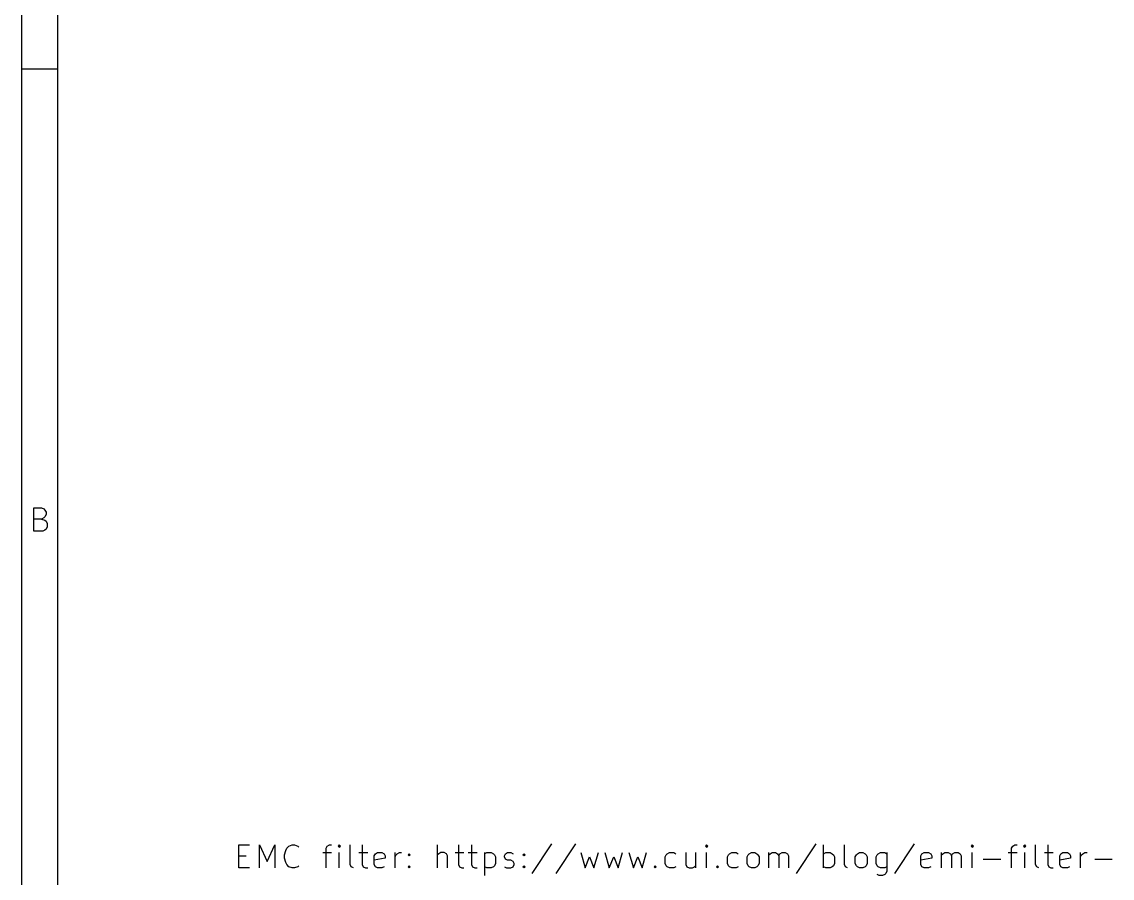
# Model space of a CAD drawing. Extents: x 0.4 to 11.3, y -7.9 to -0.4.
# Drawn here: x 0.394 to 2.768, y -4.126 to -2.26 of the extents above; entities that cross this region are included whole.
import ezdxf

# ---------------------------------------------------------------- set-up
doc = ezdxf.new("R2010")
doc.units = 0
doc.header["$MEASUREMENT"] = 0
doc.layers.add('BLUE3', color=171, linetype='CONTINUOUS')
doc.layers.add('RED2', color=1, linetype='CONTINUOUS')

msp = doc.modelspace()

# ---------------------------------------------------------------- linework, layer by layer
at = {"layer": 'BLUE3', "linetype": 'CONTINUOUS'}
for p, q in [((0.866012, -4.10321), (0.866012, -4.05321)), ((0.866012, -4.05321), (0.889823, -4.05321)), ((0.911248, -4.10321), (0.911248, -4.05321)), ((0.911248, -4.05321), (0.927917, -4.08893)), ((0.927917, -4.08893), (0.944583, -4.05321)), ((0.944583, -4.05321), (0.944583, -4.10321)), ((0.96839, -4.06511), (0.970772, -4.06035)), ((0.970772, -4.06035), (0.975535, -4.05559)), ((0.975535, -4.05559), (0.982677, -4.05321)), ((0.982677, -4.05321), (0.987437, -4.05321)), ((0.987437, -4.05321), (0.994583, -4.05559)), ((0.994583, -4.05559), (0.996961, -4.05797)), ((1.05648, -4.06035), (1.05887, -4.05559)), ((1.05648, -4.10321), (1.05648, -4.06035)), ((1.05887, -4.05559), (1.06363, -4.05321)), ((1.06363, -4.05321), (1.06839, -4.05321)), ((1.08506, -4.05321), (1.08268, -4.05559)), ((1.08268, -4.05559), (1.08506, -4.05797)), ((1.08744, -4.05559), (1.08506, -4.05321)), ((1.08506, -4.05321), (1.08506, -4.05797)), ((1.08506, -4.05797), (1.08744, -4.05559)), ((1.10887, -4.09607), (1.10887, -4.05321)), ((1.13506, -4.05321), (1.13506, -4.09607)), ((1.29934, -4.10321), (1.29934, -4.05321)), ((1.34458, -4.05321), (1.34458, -4.09607)), ((1.37315, -4.05321), (1.37315, -4.09607)), ((1.54696, -4.05083), (1.5041, -4.11511)), ((1.59934, -4.05083), (1.55648, -4.11511)), ((1.88506, -4.05321), (1.88268, -4.05559)), ((1.88268, -4.05559), (1.88506, -4.05797)), ((1.88744, -4.05559), (1.88506, -4.05321)), ((1.88506, -4.05321), (1.88506, -4.05797)), ((1.88506, -4.05797), (1.88744, -4.05559)), ((2.12316, -4.05083), (2.0803, -4.11511)), ((2.13982, -4.10321), (2.13982, -4.05321)), ((2.18506, -4.09607), (2.18506, -4.05321)), ((2.33744, -4.05083), (2.29458, -4.11511)), ((2.46363, -4.05321), (2.46125, -4.05559)), ((2.46125, -4.05559), (2.46363, -4.05797)), ((2.46601, -4.05559), (2.46363, -4.05321)), ((2.46363, -4.05321), (2.46363, -4.05797)), ((2.46363, -4.05797), (2.46601, -4.05559)), ((2.54934, -4.06035), (2.55172, -4.05559)), ((2.54934, -4.10321), (2.54934, -4.06035)), ((2.55172, -4.05559), (2.55649, -4.05321)), ((2.55649, -4.05321), (2.56125, -4.05321)), ((2.57791, -4.05321), (2.57554, -4.05559)), ((2.57554, -4.05559), (2.57791, -4.05797)), ((2.5803, -4.05559), (2.57791, -4.05321)), ((2.57791, -4.05321), (2.57791, -4.05797)), ((2.57791, -4.05797), (2.5803, -4.05559)), ((2.60172, -4.09607), (2.60172, -4.05321)), ((2.62791, -4.05321), (2.62791, -4.09607)), ((0.866012, -4.07702), (0.882681, -4.07702)), ((0.966012, -4.07464), (0.96839, -4.06511)), ((0.966012, -4.08178), (0.966012, -4.07464)), ((0.96839, -4.0913), (0.966012, -4.08178)), ((1.04934, -4.06988), (1.06839, -4.06988)), ((1.08506, -4.10321), (1.08506, -4.06988)), ((1.12791, -4.06988), (1.14696, -4.06988)), ((1.16125, -4.07702), (1.16363, -4.07226)), ((1.16125, -4.09607), (1.16125, -4.07702)), ((1.18506, -4.08178), (1.16125, -4.08654)), ((1.16363, -4.07226), (1.16839, -4.06988)), ((1.16839, -4.06988), (1.17791, -4.06988)), ((1.17791, -4.06988), (1.18267, -4.07226)), ((1.18267, -4.07226), (1.18506, -4.07702)), ((1.18506, -4.07702), (1.18506, -4.08178)), ((1.20648, -4.10321), (1.20648, -4.06988)), ((1.20648, -4.0794), (1.20887, -4.07464)), ((1.20887, -4.07464), (1.21125, -4.07226)), ((1.21125, -4.07226), (1.21601, -4.06988)), ((1.21601, -4.06988), (1.22077, -4.06988)), ((1.23506, -4.07464), (1.23744, -4.07226)), ((1.23744, -4.07702), (1.23506, -4.07464)), ((1.23744, -4.07226), (1.23982, -4.07464)), ((1.23744, -4.07226), (1.23744, -4.07702)), ((1.23982, -4.07464), (1.23744, -4.07702)), ((1.30172, -4.07226), (1.29934, -4.07464)), ((1.30649, -4.06988), (1.30172, -4.07226)), ((1.31363, -4.06988), (1.30649, -4.06988)), ((1.31839, -4.07226), (1.31363, -4.06988)), ((1.32077, -4.07702), (1.31839, -4.07226)), ((1.32077, -4.10321), (1.32077, -4.07702)), ((1.33744, -4.06988), (1.35648, -4.06988)), ((1.36601, -4.06988), (1.38506, -4.06988)), ((1.40172, -4.06988), (1.40172, -4.11988)), ((1.40172, -4.07226), (1.40648, -4.06988)), ((1.40648, -4.06988), (1.41601, -4.06988)), ((1.41601, -4.06988), (1.42077, -4.07226)), ((1.42077, -4.07226), (1.42315, -4.07464)), ((1.42315, -4.07464), (1.42553, -4.0794)), ((1.42553, -4.0794), (1.42553, -4.09369)), ((1.44458, -4.07702), (1.44696, -4.07226)), ((1.44458, -4.0794), (1.44458, -4.07702)), ((1.44696, -4.08416), (1.44458, -4.0794)), ((1.44696, -4.07226), (1.45172, -4.06988)), ((1.45172, -4.08654), (1.44696, -4.08416)), ((1.45172, -4.06988), (1.45886, -4.06988)), ((1.45886, -4.06988), (1.46363, -4.07226)), ((1.48506, -4.07464), (1.48743, -4.07226)), ((1.48743, -4.07702), (1.48506, -4.07464)), ((1.48743, -4.07226), (1.48981, -4.07464)), ((1.48743, -4.07226), (1.48743, -4.07702)), ((1.48981, -4.07464), (1.48743, -4.07702)), ((1.61125, -4.06988), (1.62077, -4.10321)), ((1.62077, -4.10321), (1.6303, -4.0794)), ((1.6303, -4.0794), (1.63982, -4.10321)), ((1.63982, -4.10321), (1.64934, -4.06988)), ((1.66363, -4.06988), (1.67315, -4.10321)), ((1.67315, -4.10321), (1.68268, -4.0794)), ((1.68268, -4.0794), (1.6922, -4.10321)), ((1.6922, -4.10321), (1.70172, -4.06988)), ((1.71601, -4.06988), (1.72554, -4.10321)), ((1.72554, -4.10321), (1.73506, -4.0794)), ((1.73506, -4.0794), (1.74458, -4.10321)), ((1.74458, -4.10321), (1.75411, -4.06988)), ((1.79459, -4.0794), (1.79696, -4.07464)), ((1.79459, -4.09369), (1.79459, -4.0794)), ((1.79696, -4.07464), (1.79935, -4.07226)), ((1.79935, -4.07226), (1.80411, -4.06988)), ((1.80411, -4.06988), (1.81363, -4.06988)), ((1.81363, -4.06988), (1.81839, -4.07226)), ((1.83982, -4.06988), (1.83982, -4.09607)), ((1.86125, -4.06988), (1.86125, -4.10321)), ((1.88506, -4.10321), (1.88506, -4.06988)), ((1.9303, -4.0794), (1.93268, -4.07464)), ((1.9303, -4.09369), (1.9303, -4.0794)), ((1.93268, -4.07464), (1.93506, -4.07226)), ((1.93506, -4.07226), (1.93983, -4.06988)), ((1.93983, -4.06988), (1.94935, -4.06988)), ((1.94935, -4.06988), (1.95411, -4.07226)), ((1.97316, -4.0794), (1.97554, -4.07464)), ((1.97316, -4.09369), (1.97316, -4.0794)), ((1.97554, -4.07464), (1.97792, -4.07226)), ((1.97792, -4.07226), (1.98269, -4.06988)), ((1.98269, -4.06988), (1.98983, -4.06988)), ((1.98983, -4.06988), (1.99459, -4.07226)), ((1.99459, -4.07226), (1.99697, -4.07464)), ((1.99697, -4.07464), (1.99935, -4.0794)), ((1.99935, -4.0794), (1.99935, -4.09369)), ((2.02078, -4.10321), (2.02078, -4.06988)), ((2.02078, -4.07464), (2.02316, -4.07226)), ((2.02316, -4.07226), (2.02792, -4.06988)), ((2.02792, -4.06988), (2.03506, -4.06988)), ((2.03506, -4.06988), (2.03982, -4.07226)), ((2.03982, -4.07226), (2.0422, -4.07702)), ((2.0422, -4.07702), (2.04459, -4.07226)), ((2.0422, -4.07702), (2.0422, -4.10321)), ((2.04459, -4.07226), (2.04935, -4.06988)), ((2.04935, -4.06988), (2.05649, -4.06988)), ((2.05649, -4.06988), (2.06125, -4.07226)), ((2.06125, -4.07226), (2.06363, -4.07702)), ((2.06363, -4.07702), (2.06363, -4.10321)), ((2.13982, -4.07226), (2.14459, -4.06988)), ((2.14459, -4.06988), (2.15411, -4.06988)), ((2.15411, -4.06988), (2.15887, -4.07226)), ((2.15887, -4.07226), (2.16125, -4.07464)), ((2.16125, -4.07464), (2.16363, -4.0794)), ((2.16363, -4.0794), (2.16363, -4.09369)), ((2.20887, -4.0794), (2.21125, -4.07464)), ((2.20887, -4.09369), (2.20887, -4.0794)), ((2.21125, -4.07464), (2.21363, -4.07226)), ((2.21363, -4.07226), (2.21839, -4.06988)), ((2.21839, -4.06988), (2.22554, -4.06988)), ((2.22554, -4.06988), (2.2303, -4.07226)), ((2.2303, -4.07226), (2.23268, -4.07464)), ((2.23268, -4.07464), (2.23506, -4.0794)), ((2.23506, -4.0794), (2.23506, -4.09369)), ((2.25411, -4.0794), (2.25648, -4.07464)), ((2.25411, -4.09369), (2.25411, -4.0794)), ((2.25648, -4.07464), (2.25887, -4.07226)), ((2.25887, -4.07226), (2.26363, -4.06988)), ((2.26363, -4.06988), (2.27315, -4.06988)), ((2.27315, -4.06988), (2.27791, -4.07226)), ((2.27791, -4.06988), (2.27791, -4.11035)), ((2.35172, -4.07702), (2.3541, -4.07226)), ((2.35172, -4.09607), (2.35172, -4.07702)), ((2.37553, -4.08178), (2.35172, -4.08654)), ((2.3541, -4.07226), (2.35887, -4.06988)), ((2.35887, -4.06988), (2.36839, -4.06988)), ((2.36839, -4.06988), (2.37315, -4.07226)), ((2.37315, -4.07226), (2.37553, -4.07702)), ((2.37553, -4.07702), (2.37553, -4.08178)), ((2.39696, -4.10321), (2.39696, -4.06988)), ((2.39696, -4.07464), (2.39934, -4.07226)), ((2.39934, -4.07226), (2.40411, -4.06988)), ((2.40411, -4.06988), (2.41125, -4.06988)), ((2.41125, -4.06988), (2.41601, -4.07226)), ((2.41601, -4.07226), (2.41839, -4.07702)), ((2.41839, -4.07702), (2.42077, -4.07226)), ((2.41839, -4.07702), (2.41839, -4.10321)), ((2.42077, -4.07226), (2.42553, -4.06988)), ((2.42553, -4.06988), (2.43268, -4.06988)), ((2.43268, -4.06988), (2.43744, -4.07226)), ((2.43744, -4.07226), (2.43982, -4.07702)), ((2.43982, -4.07702), (2.43982, -4.10321)), ((2.46363, -4.10321), (2.46363, -4.06988)), ((2.48744, -4.08416), (2.52554, -4.08416)), ((2.5422, -4.06988), (2.56125, -4.06988)), ((2.57791, -4.10321), (2.57791, -4.06988)), ((2.62077, -4.06988), (2.63982, -4.06988)), ((2.65411, -4.07702), (2.65648, -4.07226)), ((2.65411, -4.09607), (2.65411, -4.07702)), ((2.67791, -4.08178), (2.65411, -4.08654)), ((2.65648, -4.07226), (2.66125, -4.06988)), ((2.66125, -4.06988), (2.67077, -4.06988)), ((2.67077, -4.06988), (2.67553, -4.07226)), ((2.67553, -4.07226), (2.67791, -4.07702)), ((2.67791, -4.07702), (2.67791, -4.08178)), ((2.69934, -4.10321), (2.69934, -4.06988)), ((2.69934, -4.0794), (2.70172, -4.07464)), ((2.70172, -4.07464), (2.70411, -4.07226)), ((2.70411, -4.07226), (2.70887, -4.06988)), ((2.70887, -4.06988), (2.71363, -4.06988)), ((2.7303, -4.08416), (2.76839, -4.08416)), ((0.889823, -4.10321), (0.866012, -4.10321)), ((0.970772, -4.09607), (0.96839, -4.0913)), ((0.975535, -4.10083), (0.970772, -4.09607)), ((0.982677, -4.10321), (0.975535, -4.10083)), ((0.987437, -4.10321), (0.982677, -4.10321)), ((0.994583, -4.10083), (0.987437, -4.10321)), ((0.996961, -4.09845), (0.994583, -4.10083)), ((1.11125, -4.10083), (1.10887, -4.09607)), ((1.11601, -4.10321), (1.11125, -4.10083)), ((1.13506, -4.09607), (1.13744, -4.10083)), ((1.13744, -4.10083), (1.1422, -4.10321)), ((1.1422, -4.10321), (1.14696, -4.10321)), ((1.16363, -4.10083), (1.16125, -4.09607)), ((1.16839, -4.10321), (1.16363, -4.10083)), ((1.17791, -4.10321), (1.16839, -4.10321)), ((1.18267, -4.10083), (1.17791, -4.10321)), ((1.23506, -4.10083), (1.23744, -4.09845)), ((1.23744, -4.10321), (1.23506, -4.10083)), ((1.23744, -4.09845), (1.23982, -4.10083)), ((1.23744, -4.09845), (1.23744, -4.10321)), ((1.23982, -4.10083), (1.23744, -4.10321)), ((1.34458, -4.09607), (1.34696, -4.10083)), ((1.34696, -4.10083), (1.35172, -4.10321)), ((1.35172, -4.10321), (1.35648, -4.10321)), ((1.37315, -4.09607), (1.37553, -4.10083)), ((1.37553, -4.10083), (1.3803, -4.10321)), ((1.3803, -4.10321), (1.38506, -4.10321)), ((1.40648, -4.10321), (1.40172, -4.10083)), ((1.41601, -4.10321), (1.40648, -4.10321)), ((1.42077, -4.10083), (1.41601, -4.10321)), ((1.42315, -4.09845), (1.42077, -4.10083)), ((1.42553, -4.09369), (1.42315, -4.09845)), ((1.44458, -4.10083), (1.44934, -4.10321)), ((1.44934, -4.10321), (1.45886, -4.10321)), ((1.45886, -4.08654), (1.45172, -4.08654)), ((1.46363, -4.08893), (1.45886, -4.08654)), ((1.45886, -4.10321), (1.46363, -4.10083)), ((1.466, -4.09369), (1.46363, -4.08893)), ((1.46363, -4.10083), (1.466, -4.09607)), ((1.466, -4.09607), (1.466, -4.09369)), ((1.48506, -4.10083), (1.48743, -4.09845)), ((1.48743, -4.10321), (1.48506, -4.10083)), ((1.48743, -4.09845), (1.48981, -4.10083)), ((1.48743, -4.09845), (1.48743, -4.10321)), ((1.48981, -4.10083), (1.48743, -4.10321)), ((1.77078, -4.10083), (1.77315, -4.09845)), ((1.77315, -4.10321), (1.77078, -4.10083)), ((1.77315, -4.09845), (1.77554, -4.10083)), ((1.77315, -4.09845), (1.77315, -4.10321)), ((1.77554, -4.10083), (1.77315, -4.10321)), ((1.79696, -4.09845), (1.79459, -4.09369)), ((1.79935, -4.10083), (1.79696, -4.09845)), ((1.80411, -4.10321), (1.79935, -4.10083)), ((1.81363, -4.10321), (1.80411, -4.10321)), ((1.81839, -4.10083), (1.81363, -4.10321)), ((1.83982, -4.09607), (1.8422, -4.10083)), ((1.8422, -4.10083), (1.84697, -4.10321)), ((1.84697, -4.10321), (1.85411, -4.10321)), ((1.85411, -4.10321), (1.85887, -4.10083)), ((1.85887, -4.10083), (1.86125, -4.09845)), ((1.90649, -4.10083), (1.90887, -4.09845)), ((1.90887, -4.10321), (1.90649, -4.10083)), ((1.90887, -4.09845), (1.91125, -4.10083)), ((1.90887, -4.09845), (1.90887, -4.10321)), ((1.91125, -4.10083), (1.90887, -4.10321)), ((1.93268, -4.09845), (1.9303, -4.09369)), ((1.93506, -4.10083), (1.93268, -4.09845)), ((1.93983, -4.10321), (1.93506, -4.10083)), ((1.94935, -4.10321), (1.93983, -4.10321)), ((1.95411, -4.10083), (1.94935, -4.10321)), ((1.97554, -4.09845), (1.97316, -4.09369)), ((1.97792, -4.10083), (1.97554, -4.09845)), ((1.98269, -4.10321), (1.97792, -4.10083)), ((1.98983, -4.10321), (1.98269, -4.10321)), ((1.99459, -4.10083), (1.98983, -4.10321)), ((1.99697, -4.09845), (1.99459, -4.10083)), ((1.99935, -4.09369), (1.99697, -4.09845)), ((2.14459, -4.10321), (2.13982, -4.10083)), ((2.15411, -4.10321), (2.14459, -4.10321)), ((2.15887, -4.10083), (2.15411, -4.10321)), ((2.16125, -4.09845), (2.15887, -4.10083)), ((2.16363, -4.09369), (2.16125, -4.09845)), ((2.18744, -4.10083), (2.18506, -4.09607)), ((2.1922, -4.10321), (2.18744, -4.10083)), ((2.21125, -4.09845), (2.20887, -4.09369)), ((2.21363, -4.10083), (2.21125, -4.09845)), ((2.21839, -4.10321), (2.21363, -4.10083)), ((2.22554, -4.10321), (2.21839, -4.10321)), ((2.2303, -4.10083), (2.22554, -4.10321)), ((2.23268, -4.09845), (2.2303, -4.10083)), ((2.23506, -4.09369), (2.23268, -4.09845)), ((2.25648, -4.09845), (2.25411, -4.09369)), ((2.25887, -4.10083), (2.25648, -4.09845)), ((2.26363, -4.10321), (2.25887, -4.10083)), ((2.27315, -4.10321), (2.26363, -4.10321)), ((2.27791, -4.10083), (2.27315, -4.10321)), ((2.3541, -4.10083), (2.35172, -4.09607)), ((2.35887, -4.10321), (2.3541, -4.10083)), ((2.36839, -4.10321), (2.35887, -4.10321)), ((2.37315, -4.10083), (2.36839, -4.10321)), ((2.60411, -4.10083), (2.60172, -4.09607)), ((2.60887, -4.10321), (2.60411, -4.10083)), ((2.62791, -4.09607), (2.6303, -4.10083)), ((2.6303, -4.10083), (2.63506, -4.10321)), ((2.63506, -4.10321), (2.63982, -4.10321)), ((2.65648, -4.10083), (2.65411, -4.09607)), ((2.66125, -4.10321), (2.65648, -4.10083)), ((2.67077, -4.10321), (2.66125, -4.10321)), ((2.67553, -4.10083), (2.67077, -4.10321)), ((2.26125, -4.11988), (2.25648, -4.1175)), ((2.26839, -4.11988), (2.26125, -4.11988)), ((2.27315, -4.1175), (2.26839, -4.11988)), ((2.27553, -4.11511), (2.27315, -4.1175)), ((2.27791, -4.11035), (2.27553, -4.11511))]:
    msp.add_line(p, q, dxfattribs=at)
at = {"layer": 'RED2', "linetype": 'CONTINUOUS'}
for p, q in [((0.393701, -7.8743), (0.393701, -0.393701)), ((0.472441, -7.79556), (0.472441, -0.472441)), ((0.393701, -2.3622), (0.472441, -2.3622)), ((0.419665, -3.36983), (0.419665, -3.31865)), ((0.419665, -3.31865), (0.436724, -3.31865)), ((0.436724, -3.31865), (0.441598, -3.32109)), ((0.441598, -3.32109), (0.444035, -3.32352)), ((0.444035, -3.32352), (0.446472, -3.3284)), ((0.436724, -3.34302), (0.419665, -3.34302)), ((0.441598, -3.34058), (0.436724, -3.34302)), ((0.436724, -3.34302), (0.444035, -3.34546)), ((0.444035, -3.33815), (0.441598, -3.34058)), ((0.446472, -3.33327), (0.444035, -3.33815)), ((0.444035, -3.34546), (0.446472, -3.34789)), ((0.446472, -3.3284), (0.446472, -3.33327)), ((0.446472, -3.34789), (0.448909, -3.35277)), ((0.439161, -3.36983), (0.419665, -3.36983)), ((0.444035, -3.36739), (0.439161, -3.36983)), ((0.446472, -3.36495), (0.444035, -3.36739)), ((0.448909, -3.36008), (0.446472, -3.36495)), ((0.448909, -3.35277), (0.448909, -3.36008))]:
    msp.add_line(p, q, dxfattribs=at)

doc.saveas('drawing.dxf')
